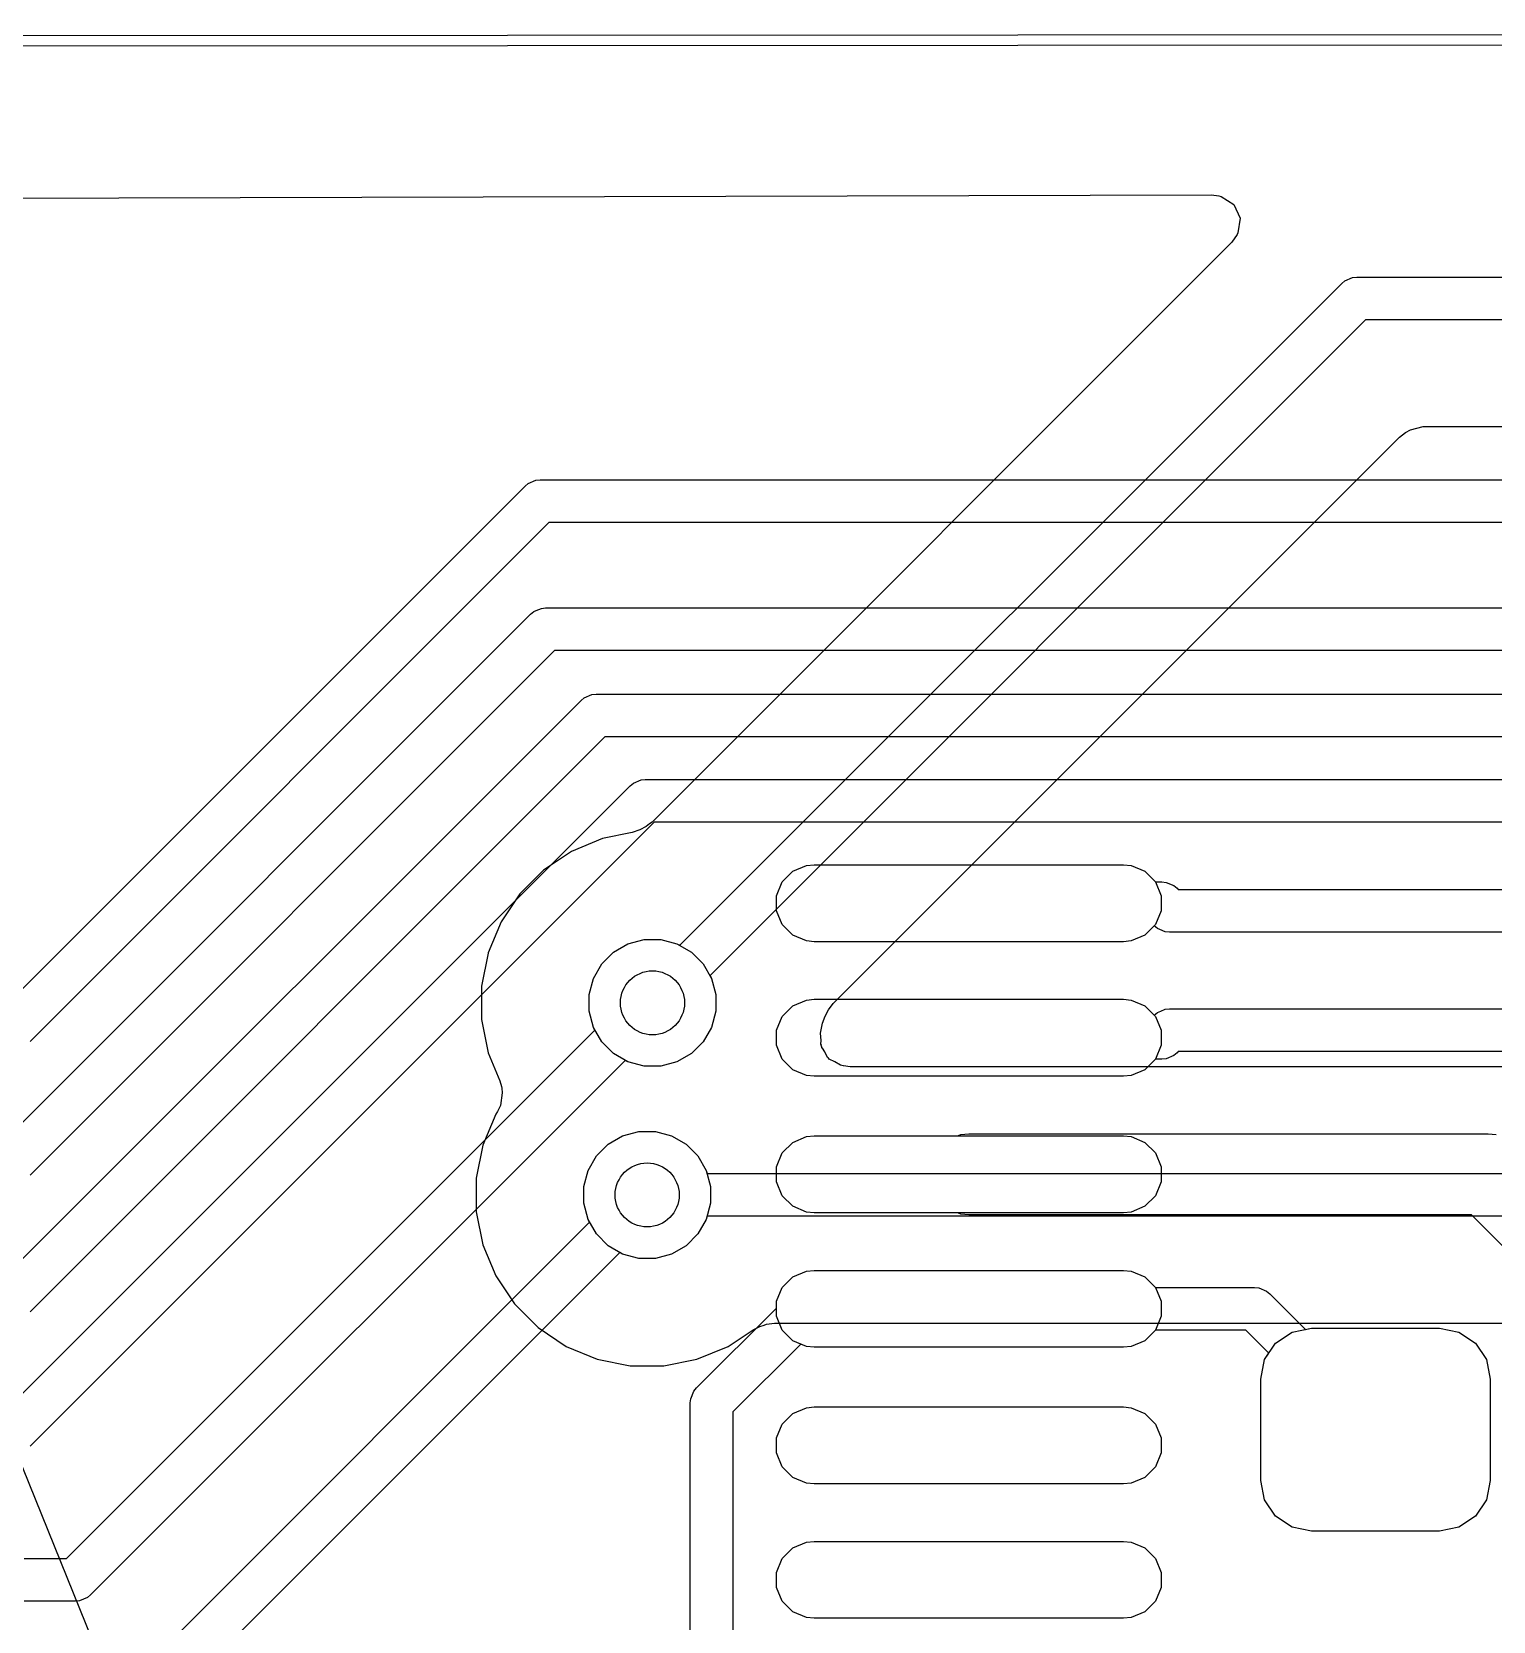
# Model space of a CAD drawing. Header units: millimetres. Extents: x 87.1 to 142.6, y -85.7 to -60.8.
# Drawn here: x 104.54 to 111.39, y -68.2 to -60.75 of the extents above; entities that cross this region are included whole.
import ezdxf

# ---------------------------------------------------------------- set-up
doc = ezdxf.new("R2010")
doc.units = ezdxf.units.MM
for name, color, linetype, true_color in [('B.Cu', 153, 'CONTINUOUS', 0x4d7fc4), ('Edge.Cuts', 254, 'CONTINUOUS', 0xd0d2cd), ('F.Cu', 13, 'CONTINUOUS', 0xc83434), ('F.Mask', 201, 'CONTINUOUS', 0xd864ff), ('F.Paste', 253, 'CONTINUOUS', 0xb4a09a)]:
    doc.layers.add(name, color=color, linetype=linetype, true_color=true_color)

msp = doc.modelspace()

# ---------------------------------------------------------------- linework, layer by layer
at = {"layer": 'B.Cu', "linetype": 'CONTINUOUS'}
for p, q in [((87.825483, -61.578617), (110.069002, -61.514265)), ((110.069002, -61.514265), (110.103945, -61.519185)), ((110.103945, -61.519185), (110.11481, -61.522341)), ((110.11481, -61.522341), (110.173696, -61.559946)), ((110.173696, -61.559946), (110.202904, -61.623417)), ((110.202904, -61.623417), (110.193161, -61.692604)), ((110.190043, -61.699484), (110.164781, -61.73598)), ((110.193161, -61.692604), (110.190043, -61.699484)), ((110.164781, -61.73598), (107.447946, -64.452817)), ((107.578078, -65.030499), (110.679289, -61.929289)), ((110.679289, -61.929289), (110.694443, -61.916853)), ((110.694443, -61.916853), (110.730491, -61.901921)), ((110.730491, -61.901921), (110.75, -61.9)), ((110.75, -61.9), (116.718869, -61.9)), ((110.791422, -62.1), (107.7195, -65.171921)), ((116.718869, -62.1), (110.791422, -62.1)), ((110.978062, -62.628275), (111.001154, -62.615667)), ((111.001154, -62.615667), (111.060579, -62.6005)), ((111.060579, -62.6005), (116.402404, -62.6005)), ((108.296455, -65.302778), (110.949812, -62.649423)), ((110.949812, -62.649423), (110.978062, -62.628275)), ((107.419693, -64.473967), (107.390599, -64.489854)), ((107.436235, -64.461584), (107.419693, -64.473967)), ((107.447946, -64.452817), (107.436235, -64.461584)), ((107.216475, -64.530272), (107.070833, -64.590598)), ((107.216493, -64.530265), (107.216475, -64.530272)), ((107.216498, -64.530264), (107.216493, -64.530265)), ((107.216508, -64.530261), (107.216498, -64.530264)), ((107.216509, -64.53026), (107.216508, -64.530261)), ((107.216515, -64.530259), (107.216509, -64.53026)), ((107.355363, -64.50264), (107.216515, -64.530259)), ((107.390599, -64.489854), (107.355363, -64.50264)), ((107.070807, -64.590613), (106.939708, -64.678211)), ((107.070824, -64.590603), (107.070807, -64.590613)), ((107.070833, -64.590598), (107.070824, -64.590603)), ((106.939701, -64.678217), (106.828217, -64.789701)), ((106.939707, -64.678212), (106.939701, -64.678217)), ((106.939708, -64.678211), (106.939707, -64.678212)), ((106.828211, -64.789708), (106.740613, -64.920807)), ((106.828212, -64.789707), (106.828211, -64.789708)), ((106.828217, -64.789701), (106.828212, -64.789707)), ((106.740598, -64.920833), (106.680264, -65.066496)), ((106.740603, -64.920824), (106.740598, -64.920833)), ((106.740613, -64.920807), (106.740603, -64.920824)), ((107.335195, -65.022836), (107.410842, -65.002567)), ((107.410842, -65.002567), (107.489158, -65.002567)), ((107.489158, -65.002567), (107.564805, -65.022836)), ((106.680257, -65.066527), (106.6495, -65.22115)), ((106.680264, -65.066496), (106.680257, -65.066527)), ((107.211994, -65.117372), (107.267372, -65.061994)), ((107.267372, -65.061994), (107.335195, -65.022836)), ((107.564805, -65.022836), (107.578078, -65.030499)), ((107.172836, -65.185195), (107.211994, -65.117372)), ((106.6495, -65.22115), (106.6495, -65.221153)), ((106.6495, -65.221153), (106.6495, -65.378846)), ((107.152567, -65.260842), (107.172836, -65.185195)), ((107.7195, -65.171921), (107.727164, -65.185195)), ((107.727164, -65.185195), (107.747433, -65.260842)), ((105.036701, -68.803621), (103.616743, -65.302775)), ((107.152567, -65.339158), (107.152567, -65.260842)), ((107.747433, -65.260842), (107.747433, -65.339158)), ((108.274267, -65.332975), (108.296455, -65.302778)), ((106.6495, -65.378848), (106.649499, -65.378848)), ((106.649499, -65.378848), (106.680257, -65.533471)), ((106.6495, -65.378846), (106.6495, -65.378848)), ((107.172836, -65.414805), (107.152567, -65.339158)), ((107.747433, -65.339158), (107.727164, -65.414805)), ((108.247161, -65.39563), (108.258896, -65.36236)), ((108.258896, -65.36236), (108.274267, -65.332975)), ((107.211994, -65.482628), (107.172836, -65.414805)), ((107.727164, -65.414805), (107.688006, -65.482628)), ((108.237893, -65.442222), (108.247161, -65.39563)), ((108.240937, -65.476172), (108.237893, -65.442222)), ((107.267372, -65.538006), (107.211994, -65.482628)), ((107.688006, -65.482628), (107.632628, -65.538006)), ((108.239037, -65.493712), (108.240937, -65.476172)), ((108.241571, -65.498785), (108.239037, -65.493712)), ((108.240064, -65.499184), (108.241571, -65.498785)), ((108.241212, -65.503522), (108.240064, -65.499184)), ((108.241213, -65.503527), (108.241212, -65.503522)), ((108.243768, -65.507749), (108.241213, -65.503527)), ((108.244133, -65.51181), (108.243768, -65.507749)), ((108.244555, -65.512882), (108.244133, -65.51181)), ((108.246429, -65.512144), (108.244555, -65.512882)), ((108.256804, -65.529282), (108.246429, -65.512144)), ((108.270258, -65.556217), (108.256804, -65.529282)), ((106.680257, -65.533471), (106.680264, -65.533502)), ((106.680264, -65.533502), (106.735069, -65.665815)), ((107.335195, -65.577164), (107.267372, -65.538006)), ((107.410842, -65.597433), (107.335195, -65.577164)), ((107.489158, -65.597433), (107.410842, -65.597433)), ((107.564805, -65.577164), (107.489158, -65.597433)), ((107.632628, -65.538006), (107.564805, -65.577164)), ((108.274712, -65.558865), (108.270258, -65.556217)), ((108.277396, -65.563298), (108.274712, -65.558865)), ((108.304437, -65.576535), (108.277396, -65.563298)), ((108.330317, -65.591921), (108.304437, -65.576535)), ((108.336531, -65.593512), (108.330317, -65.591921)), ((108.337489, -65.593564), (108.336531, -65.593512)), ((108.342661, -65.595082), (108.337489, -65.593564)), ((108.344766, -65.595622), (108.342661, -65.595082)), ((108.375534, -65.5995), (108.344766, -65.595622)), ((116.179422, -65.5995), (108.375534, -65.5995)), ((106.735069, -65.665815), (106.741833, -65.692315)), ((106.74604, -65.72087), (106.737733, -65.780552)), ((106.741833, -65.692315), (106.743797, -65.70001)), ((106.743797, -65.70001), (106.74604, -65.72087)), ((106.715597, -65.820837), (106.655264, -65.966496)), ((106.715602, -65.820826), (106.715597, -65.820837)), ((106.715606, -65.82082), (106.715602, -65.820826)), ((106.723343, -65.80924), (106.715606, -65.82082)), ((106.735218, -65.786781), (106.723343, -65.80924)), ((106.737733, -65.780552), (106.735218, -65.786781)), ((107.310195, -65.922836), (107.385842, -65.902567)), ((107.385842, -65.902567), (107.464158, -65.902567)), ((107.464158, -65.902567), (107.539805, -65.922836)), ((106.655257, -65.966527), (106.6245, -66.12115)), ((106.655264, -65.966496), (106.655257, -65.966527)), ((107.186994, -66.017372), (107.242372, -65.961994)), ((107.242372, -65.961994), (107.310195, -65.922836)), ((107.539805, -65.922836), (107.607628, -65.961994)), ((107.607628, -65.961994), (107.663006, -66.017372)), ((107.147836, -66.085195), (107.186994, -66.017372)), ((107.663006, -66.017372), (107.702164, -66.085195)), ((106.6245, -66.12115), (106.6245, -66.121153)), ((106.6245, -66.121153), (106.6245, -66.278846)), ((107.127567, -66.160842), (107.147836, -66.085195)), ((107.702164, -66.085195), (107.706131, -66.1)), ((107.706131, -66.1), (116.448578, -66.1)), ((107.127567, -66.239158), (107.127567, -66.160842)), ((107.147836, -66.314805), (107.127567, -66.239158)), ((106.6245, -66.278848), (106.624499, -66.278848)), ((106.624499, -66.278848), (106.655257, -66.433471)), ((106.6245, -66.278846), (106.6245, -66.278848)), ((107.186994, -66.382628), (107.147836, -66.314805)), ((107.702164, -66.314805), (107.663006, -66.382628)), ((107.706131, -66.3), (107.702164, -66.314805)), ((116.49, -66.3), (107.706131, -66.3)), ((107.242372, -66.438006), (107.186994, -66.382628)), ((107.663006, -66.382628), (107.607628, -66.438006)), ((106.655257, -66.433471), (106.655264, -66.433502)), ((106.655264, -66.433502), (106.715598, -66.579165)), ((107.310195, -66.477164), (107.242372, -66.438006)), ((107.385842, -66.497433), (107.310195, -66.477164)), ((107.464158, -66.497433), (107.385842, -66.497433)), ((107.539805, -66.477164), (107.464158, -66.497433)), ((107.607628, -66.438006), (107.539805, -66.477164)), ((106.715598, -66.579165), (106.715603, -66.579174)), ((106.715603, -66.579174), (106.715613, -66.579191)), ((106.715613, -66.579191), (106.803211, -66.71029)), ((106.803211, -66.71029), (106.803212, -66.710291)), ((106.803212, -66.710291), (106.803217, -66.710297)), ((106.803217, -66.710297), (106.914701, -66.821781)), ((106.914701, -66.821781), (106.914707, -66.821786)), ((106.914707, -66.821786), (106.914711, -66.821789)), ((106.914711, -66.821789), (107.045814, -66.90939)), ((107.804185, -66.90939), (107.921055, -66.831299)), ((107.921055, -66.831299), (107.952885, -66.816071)), ((107.952885, -66.816071), (107.972574, -66.809906)), ((107.972574, -66.809906), (107.984529, -66.806164)), ((107.984529, -66.806164), (108.021578, -66.8005)), ((108.021578, -66.8005), (116.40138, -66.8005)), ((107.045814, -66.90939), (107.045827, -66.909397)), ((107.045827, -66.909397), (107.191498, -66.969735)), ((107.658497, -66.969737), (107.804179, -66.909394)), ((107.804179, -66.909394), (107.804185, -66.90939)), ((107.191498, -66.969735), (107.191503, -66.969737)), ((107.191503, -66.969737), (107.346153, -67.000499)), ((107.346153, -67.000499), (107.346156, -67.0005)), ((107.346156, -67.0005), (107.346158, -67.0005)), ((107.346158, -67.0005), (107.503844, -67.0005)), ((107.503844, -67.0005), (107.503845, -67.000499)), ((107.503845, -67.000499), (107.658497, -66.969737))]:
    msp.add_line(p, q, dxfattribs=at)
at = {"layer": 'B.Cu'}
for centre in [(107.45, -65.3), (107.425, -66.2)]:
    msp.add_circle(centre, 0.15, dxfattribs=at)
at = {"layer": 'Edge.Cuts', "linetype": 'CONTINUOUS'}
for p, q in [((88.172342, -60.774331), (141.57597, -60.750447)), ((141.575993, -60.800447), (88.172364, -60.824331))]:
    msp.add_line(p, q, dxfattribs=at)
at = {"layer": 'F.Cu', "linetype": 'CONTINUOUS'}
for p, q in [((106.903991, -62.851921), (106.9235, -62.85)), ((106.9235, -62.85), (114.8, -62.85)), ((104.429595, -65.302482), (106.852789, -62.879289)), ((106.852789, -62.879289), (106.867943, -62.866853)), ((106.867943, -62.866853), (106.903991, -62.851921)), ((106.964922, -63.05), (104.533541, -65.481381)), ((114.758578, -63.05), (106.964922, -63.05)), ((104.41957, -65.93833), (106.878612, -63.47929)), ((106.878612, -63.47929), (106.893765, -63.466853)), ((106.893765, -63.466853), (106.904323, -63.462479)), ((106.904323, -63.462479), (106.929814, -63.451921)), ((106.929814, -63.451921), (106.949323, -63.45)), ((106.949323, -63.45), (114.4, -63.45)), ((106.990744, -63.65), (104.533541, -66.107203)), ((114.4, -63.65), (106.990744, -63.65)), ((104.426641, -66.571259), (107.115113, -63.882789)), ((107.115113, -63.882789), (107.130266, -63.870353)), ((107.130266, -63.870353), (107.166314, -63.855421)), ((107.166314, -63.855421), (107.185823, -63.8535)), ((107.185823, -63.8535), (112.480851, -63.8535)), ((107.227244, -64.0535), (104.533541, -66.747203)), ((112.439429, -64.0535), (107.227244, -64.0535)), ((107.360266, -64.270353), (107.396314, -64.255421)), ((107.396314, -64.255421), (107.415823, -64.2535)), ((107.415823, -64.2535), (112.315166, -64.2535)), ((104.41957, -67.20833), (107.345112, -64.282789)), ((107.345112, -64.282789), (107.360266, -64.270353)), ((107.457245, -64.4535), (104.533541, -67.377204)), ((112.273744, -64.4535), (107.457245, -64.4535)), ((108.057335, -64.733497), (108.106997, -64.683835)), ((108.106997, -64.683835), (108.171884, -64.656959)), ((108.171884, -64.656959), (108.207, -64.6535)), ((108.207, -64.6535), (109.657, -64.6535)), ((109.657, -64.6535), (109.692116, -64.656959)), ((109.692116, -64.656959), (109.757003, -64.683835)), ((109.757003, -64.683835), (109.806665, -64.733497)), ((108.030459, -64.798384), (108.057335, -64.733497)), ((109.806665, -64.733497), (109.806666, -64.7335)), ((109.806666, -64.7335), (109.837, -64.7335)), ((109.837, -64.7335), (109.856509, -64.735421)), ((109.856509, -64.735421), (109.892557, -64.750353)), ((109.892557, -64.750353), (109.907711, -64.762789)), ((109.907711, -64.762789), (109.913422, -64.7685)), ((109.913422, -64.7685), (112.26448, -64.7685)), ((108.030459, -64.868616), (108.030459, -64.798384)), ((108.057335, -64.933503), (108.030459, -64.868616)), ((108.106997, -64.983165), (108.057335, -64.933503)), ((107.335195, -65.022836), (107.410842, -65.002567)), ((107.410842, -65.002567), (107.489158, -65.002567)), ((107.489158, -65.002567), (107.564805, -65.022836)), ((108.171884, -65.010041), (108.106997, -64.983165)), ((108.207, -65.0135), (108.171884, -65.010041)), ((109.692116, -65.010041), (109.657, -65.0135)), ((109.757003, -64.983165), (109.692116, -65.010041)), ((109.801123, -64.939044), (109.757003, -64.983165)), ((109.801289, -64.93921), (109.801123, -64.939044)), ((109.816442, -64.951647), (109.801289, -64.93921)), ((109.827, -64.95602), (109.816442, -64.951647)), ((109.852491, -64.966579), (109.827, -64.95602)), ((109.872, -64.9685), (109.852491, -64.966579)), ((112.223058, -64.9685), (109.872, -64.9685)), ((107.211994, -65.117372), (107.267372, -65.061994)), ((107.267372, -65.061994), (107.335195, -65.022836)), ((107.564805, -65.022836), (107.632628, -65.061994)), ((107.632628, -65.061994), (107.688006, -65.117372)), ((109.657, -65.0135), (108.207, -65.0135)), ((107.172836, -65.185195), (107.211994, -65.117372)), ((107.688006, -65.117372), (107.727164, -65.185195)), ((107.152567, -65.260842), (107.172836, -65.185195)), ((107.727164, -65.185195), (107.747433, -65.260842)), ((107.152567, -65.339158), (107.152567, -65.260842)), ((107.747433, -65.260842), (107.747433, -65.339158)), ((108.106997, -65.313835), (108.171884, -65.286959)), ((108.171884, -65.286959), (108.207, -65.2835)), ((108.207, -65.2835), (109.657, -65.2835)), ((109.657, -65.2835), (109.692116, -65.286959)), ((109.692116, -65.286959), (109.757003, -65.313835)), ((107.172836, -65.414805), (107.152567, -65.339158)), ((107.747433, -65.339158), (107.727164, -65.414805)), ((108.030459, -65.428384), (108.057335, -65.363497)), ((108.057335, -65.363497), (108.106997, -65.313835)), ((109.757003, -65.313835), (109.801123, -65.357955)), ((109.801123, -65.357955), (109.801289, -65.35779)), ((109.801289, -65.35779), (109.816442, -65.345353)), ((109.816442, -65.345353), (109.831399, -65.339158)), ((109.831399, -65.339158), (109.852491, -65.330421)), ((109.852491, -65.330421), (109.872, -65.3285)), ((109.872, -65.3285), (112.03252, -65.3285)), ((104.705078, -67.9035), (107.180499, -65.428079)), ((107.180499, -65.428079), (107.172836, -65.414805)), ((107.727164, -65.414805), (107.688006, -65.482628)), ((108.030459, -65.498616), (108.030459, -65.428384)), ((107.688006, -65.482628), (107.632628, -65.538006)), ((108.057335, -65.563503), (108.030459, -65.498616)), ((109.913422, -65.5285), (109.907711, -65.534211)), ((111.991098, -65.5285), (109.913422, -65.5285)), ((107.32192, -65.5695), (104.817211, -68.074211)), ((107.335195, -65.577164), (107.32192, -65.5695)), ((107.410842, -65.597433), (107.335195, -65.577164)), ((107.489158, -65.597433), (107.410842, -65.597433)), ((107.564805, -65.577164), (107.489158, -65.597433)), ((107.632628, -65.538006), (107.564805, -65.577164)), ((108.106997, -65.613165), (108.057335, -65.563503)), ((109.806665, -65.563503), (109.757003, -65.613165)), ((109.806666, -65.5635), (109.806665, -65.563503)), ((109.837, -65.5635), (109.806666, -65.5635)), ((109.856509, -65.561579), (109.837, -65.5635)), ((109.892557, -65.546647), (109.856509, -65.561579)), ((109.907711, -65.534211), (109.892557, -65.546647)), ((108.171884, -65.640041), (108.106997, -65.613165)), ((108.207, -65.6435), (108.171884, -65.640041)), ((109.657, -65.6435), (108.207, -65.6435)), ((109.692116, -65.640041), (109.657, -65.6435)), ((109.757003, -65.613165), (109.692116, -65.640041)), ((107.310195, -65.922836), (107.385842, -65.902567)), ((107.385842, -65.902567), (107.464158, -65.902567)), ((107.464158, -65.902567), (107.539805, -65.922836)), ((107.186994, -66.017372), (107.242372, -65.961994)), ((107.242372, -65.961994), (107.310195, -65.922836)), ((107.539805, -65.922836), (107.607628, -65.961994)), ((107.607628, -65.961994), (107.663006, -66.017372)), ((108.057335, -66.003497), (108.106997, -65.953835)), ((108.106997, -65.953835), (108.171884, -65.926959)), ((108.171884, -65.926959), (108.207, -65.9235)), ((108.207, -65.9235), (108.878322, -65.9235)), ((108.878322, -65.9235), (108.894835, -65.91666)), ((108.894835, -65.91666), (108.932, -65.913)), ((108.932, -65.913), (111.366, -65.913)), ((111.366, -65.913), (111.403165, -65.91666)), ((107.147836, -66.085195), (107.186994, -66.017372)), ((107.663006, -66.017372), (107.702164, -66.085195)), ((108.030459, -66.068384), (108.057335, -66.003497)), ((107.127567, -66.160842), (107.147836, -66.085195)), ((107.702164, -66.085195), (107.722433, -66.160842)), ((108.030459, -66.138616), (108.030459, -66.068384)), ((107.127567, -66.239158), (107.127567, -66.160842)), ((107.722433, -66.160842), (107.722433, -66.239158)), ((108.057335, -66.203503), (108.030459, -66.138616)), ((107.147836, -66.314805), (107.127567, -66.239158)), ((107.722433, -66.239158), (107.702164, -66.314805)), ((108.106997, -66.253165), (108.057335, -66.203503)), ((108.171884, -66.280041), (108.106997, -66.253165)), ((104.940078, -68.5435), (107.155499, -66.328078)), ((107.155499, -66.328078), (107.147836, -66.314805)), ((107.702164, -66.314805), (107.663006, -66.382628)), ((108.207, -66.2835), (108.171884, -66.280041)), ((108.878322, -66.2835), (108.207, -66.2835)), ((108.894835, -66.29034), (108.878322, -66.2835)), ((108.932, -66.294), (108.894835, -66.29034)), ((111.287092, -66.294), (108.932, -66.294)), ((112.030075, -67.036983), (111.287092, -66.294)), ((107.663006, -66.382628), (107.607628, -66.438006)), ((107.296921, -66.4695), (105.052211, -68.714211)), ((107.310195, -66.477164), (107.296921, -66.4695)), ((107.385842, -66.497433), (107.310195, -66.477164)), ((107.464158, -66.497433), (107.385842, -66.497433)), ((107.539805, -66.477164), (107.464158, -66.497433)), ((107.607628, -66.438006), (107.539805, -66.477164)), ((108.106997, -66.583835), (108.171884, -66.556959)), ((108.171884, -66.556959), (108.207, -66.5535)), ((108.207, -66.5535), (109.657, -66.5535)), ((109.657, -66.5535), (109.692116, -66.556959)), ((109.692116, -66.556959), (109.757003, -66.583835)), ((108.030459, -66.698384), (108.057335, -66.633497)), ((108.057335, -66.633497), (108.106997, -66.583835)), ((109.757003, -66.583835), (109.806665, -66.633497)), ((109.806665, -66.633497), (109.806666, -66.6335)), ((109.806666, -66.6335), (110.271, -66.6335)), ((110.271, -66.6335), (110.290509, -66.635421)), ((110.290509, -66.635421), (110.326557, -66.650353)), ((108.030459, -66.729796), (108.030459, -66.698384)), ((110.326557, -66.650353), (110.341711, -66.662789)), ((110.341711, -66.662789), (110.509493, -66.830571)), ((107.656289, -67.103966), (108.030459, -66.729796)), ((109.806665, -66.833503), (109.757003, -66.883165)), ((109.806666, -66.8335), (109.806665, -66.833503)), ((110.229578, -66.8335), (109.806666, -66.8335)), ((110.33795, -66.941872), (110.229578, -66.8335)), ((110.509493, -66.830571), (110.5375, -66.825)), ((110.5375, -66.825), (111.1375, -66.825)), ((111.1375, -66.825), (111.228387, -66.843079)), ((111.228387, -66.843079), (111.305438, -66.894562)), ((108.144428, -66.898669), (107.827, -67.216098)), ((108.171884, -66.910041), (108.144428, -66.898669)), ((108.207, -66.9135), (108.171884, -66.910041)), ((109.657, -66.9135), (108.207, -66.9135)), ((109.692116, -66.910041), (109.657, -66.9135)), ((109.757003, -66.883165), (109.692116, -66.910041)), ((110.318079, -66.971613), (110.33795, -66.941872)), ((111.305438, -66.894562), (111.356921, -66.971613)), ((110.3, -67.0625), (110.318079, -66.971613)), ((111.356921, -66.971613), (111.375, -67.0625)), ((110.3, -67.5375), (110.3, -67.0625)), ((111.375, -67.0625), (111.375, -67.5375)), ((107.627, -67.174677), (107.628921, -67.155168)), ((107.628921, -67.155168), (107.643853, -67.11912)), ((107.643853, -67.11912), (107.656289, -67.103966)), ((107.627, -68.842323), (107.627, -67.174677)), ((107.827, -67.216098), (107.827, -68.800901)), ((108.057335, -67.273497), (108.106997, -67.223835)), ((108.106997, -67.223835), (108.171884, -67.196959)), ((108.171884, -67.196959), (108.207, -67.1935)), ((108.207, -67.1935), (109.657, -67.1935)), ((109.657, -67.1935), (109.692116, -67.196959)), ((109.692116, -67.196959), (109.757003, -67.223835)), ((109.757003, -67.223835), (109.806665, -67.273497)), ((108.030459, -67.338384), (108.057335, -67.273497)), ((109.806665, -67.273497), (109.833541, -67.338384)), ((108.030459, -67.408616), (108.030459, -67.338384)), ((109.833541, -67.338384), (109.833541, -67.408616)), ((108.057335, -67.473503), (108.030459, -67.408616)), ((109.833541, -67.408616), (109.806665, -67.473503)), ((108.106997, -67.523165), (108.057335, -67.473503)), ((108.171884, -67.550041), (108.106997, -67.523165)), ((109.757003, -67.523165), (109.692116, -67.550041)), ((109.806665, -67.473503), (109.757003, -67.523165)), ((110.318079, -67.628387), (110.3, -67.5375)), ((111.375, -67.5375), (111.356921, -67.628387)), ((108.207, -67.5535), (108.171884, -67.550041)), ((109.657, -67.5535), (108.207, -67.5535)), ((109.692116, -67.550041), (109.657, -67.5535)), ((110.369562, -67.705438), (110.318079, -67.628387)), ((111.356921, -67.628387), (111.305438, -67.705438)), ((110.446613, -67.756921), (110.369562, -67.705438)), ((110.5375, -67.775), (110.446613, -67.756921)), ((111.228387, -67.756921), (111.1375, -67.775)), ((111.305438, -67.705438), (111.228387, -67.756921)), ((108.106997, -67.853835), (108.171884, -67.826959)), ((108.171884, -67.826959), (108.207, -67.8235)), ((108.207, -67.8235), (109.657, -67.8235)), ((109.657, -67.8235), (109.692116, -67.826959)), ((109.692116, -67.826959), (109.757003, -67.853835)), ((111.1375, -67.775), (110.5375, -67.775)), ((104.506666, -67.9035), (104.705078, -67.9035)), ((108.030459, -67.968384), (108.057335, -67.903497)), ((108.057335, -67.903497), (108.106997, -67.853835)), ((109.757003, -67.853835), (109.806665, -67.903497)), ((109.806665, -67.903497), (109.833541, -67.968384)), ((108.030459, -68.038616), (108.030459, -67.968384)), ((109.833541, -67.968384), (109.833541, -68.038616)), ((108.057335, -68.103503), (108.030459, -68.038616)), ((109.833541, -68.038616), (109.806665, -68.103503)), ((104.7465, -68.1035), (104.506666, -68.1035)), ((104.766009, -68.101579), (104.7465, -68.1035)), ((104.802057, -68.086647), (104.766009, -68.101579)), ((104.817211, -68.074211), (104.802057, -68.086647)), ((108.106997, -68.153165), (108.057335, -68.103503)), ((109.806665, -68.103503), (109.757003, -68.153165)), ((108.171884, -68.180041), (108.106997, -68.153165)), ((108.207, -68.1835), (108.171884, -68.180041)), ((109.657, -68.1835), (108.207, -68.1835)), ((109.692116, -68.180041), (109.657, -68.1835)), ((109.757003, -68.153165), (109.692116, -68.180041))]:
    msp.add_line(p, q, dxfattribs=at)
at = {"layer": 'F.Cu'}
for centre in [(107.45, -65.3), (107.425, -66.2)]:
    msp.add_circle(centre, 0.15, dxfattribs=at)
at = {"layer": 'F.Mask', "linetype": 'CONTINUOUS'}
for p, q in [((108.057335, -64.733497), (108.106997, -64.683835)), ((108.106997, -64.683835), (108.171884, -64.656959)), ((108.171884, -64.656959), (108.207, -64.6535)), ((108.207, -64.6535), (109.657, -64.6535)), ((109.657, -64.6535), (109.692116, -64.656959)), ((109.692116, -64.656959), (109.757003, -64.683835)), ((109.757003, -64.683835), (109.806665, -64.733497)), ((108.030459, -64.798384), (108.057335, -64.733497)), ((109.806665, -64.733497), (109.833541, -64.798384)), ((108.030459, -64.868616), (108.030459, -64.798384)), ((109.833541, -64.798384), (109.833541, -64.868616)), ((108.057335, -64.933503), (108.030459, -64.868616)), ((108.106997, -64.983165), (108.057335, -64.933503)), ((109.806665, -64.933503), (109.757003, -64.983165)), ((109.833541, -64.868616), (109.806665, -64.933503)), ((108.171884, -65.010041), (108.106997, -64.983165)), ((108.207, -65.0135), (108.171884, -65.010041)), ((109.692116, -65.010041), (109.657, -65.0135)), ((109.757003, -64.983165), (109.692116, -65.010041)), ((109.657, -65.0135), (108.207, -65.0135)), ((108.106997, -65.313835), (108.171884, -65.286959)), ((108.171884, -65.286959), (108.207, -65.2835)), ((108.207, -65.2835), (109.657, -65.2835)), ((109.657, -65.2835), (109.692116, -65.286959)), ((109.692116, -65.286959), (109.757003, -65.313835)), ((108.030459, -65.428384), (108.057335, -65.363497)), ((108.057335, -65.363497), (108.106997, -65.313835)), ((109.757003, -65.313835), (109.806665, -65.363497)), ((109.806665, -65.363497), (109.833541, -65.428384)), ((108.030459, -65.498616), (108.030459, -65.428384)), ((109.833541, -65.428384), (109.833541, -65.498616)), ((108.057335, -65.563503), (108.030459, -65.498616)), ((109.833541, -65.498616), (109.806665, -65.563503)), ((108.106997, -65.613165), (108.057335, -65.563503)), ((109.806665, -65.563503), (109.757003, -65.613165)), ((108.171884, -65.640041), (108.106997, -65.613165)), ((108.207, -65.6435), (108.171884, -65.640041)), ((109.657, -65.6435), (108.207, -65.6435)), ((109.692116, -65.640041), (109.657, -65.6435)), ((109.757003, -65.613165), (109.692116, -65.640041)), ((108.057335, -66.003497), (108.106997, -65.953835)), ((108.106997, -65.953835), (108.171884, -65.926959)), ((108.171884, -65.926959), (108.207, -65.9235)), ((108.207, -65.9235), (109.657, -65.9235)), ((109.657, -65.9235), (109.692116, -65.926959)), ((109.692116, -65.926959), (109.757003, -65.953835)), ((109.757003, -65.953835), (109.806665, -66.003497)), ((108.030459, -66.068384), (108.057335, -66.003497)), ((109.806665, -66.003497), (109.833541, -66.068384)), ((108.030459, -66.138616), (108.030459, -66.068384)), ((109.833541, -66.068384), (109.833541, -66.138616)), ((108.057335, -66.203503), (108.030459, -66.138616)), ((109.833541, -66.138616), (109.806665, -66.203503)), ((108.106997, -66.253165), (108.057335, -66.203503)), ((108.171884, -66.280041), (108.106997, -66.253165)), ((109.757003, -66.253165), (109.692116, -66.280041)), ((109.806665, -66.203503), (109.757003, -66.253165)), ((108.207, -66.2835), (108.171884, -66.280041)), ((109.657, -66.2835), (108.207, -66.2835)), ((109.692116, -66.280041), (109.657, -66.2835)), ((108.106997, -66.583835), (108.171884, -66.556959)), ((108.171884, -66.556959), (108.207, -66.5535)), ((108.207, -66.5535), (109.657, -66.5535)), ((109.657, -66.5535), (109.692116, -66.556959)), ((109.692116, -66.556959), (109.757003, -66.583835)), ((108.030459, -66.698384), (108.057335, -66.633497)), ((108.057335, -66.633497), (108.106997, -66.583835)), ((109.757003, -66.583835), (109.806665, -66.633497)), ((109.806665, -66.633497), (109.833541, -66.698384)), ((108.030459, -66.768616), (108.030459, -66.698384)), ((109.833541, -66.698384), (109.833541, -66.768616)), ((108.057335, -66.833503), (108.030459, -66.768616)), ((109.833541, -66.768616), (109.806665, -66.833503)), ((108.106997, -66.883165), (108.057335, -66.833503)), ((109.806665, -66.833503), (109.757003, -66.883165)), ((110.369562, -66.894562), (110.446613, -66.843079)), ((110.446613, -66.843079), (110.5375, -66.825)), ((110.5375, -66.825), (111.1375, -66.825)), ((111.1375, -66.825), (111.228387, -66.843079)), ((111.228387, -66.843079), (111.305438, -66.894562)), ((108.171884, -66.910041), (108.106997, -66.883165)), ((108.207, -66.9135), (108.171884, -66.910041)), ((109.657, -66.9135), (108.207, -66.9135)), ((109.692116, -66.910041), (109.657, -66.9135)), ((109.757003, -66.883165), (109.692116, -66.910041)), ((110.318079, -66.971613), (110.369562, -66.894562)), ((111.305438, -66.894562), (111.356921, -66.971613)), ((110.3, -67.0625), (110.318079, -66.971613)), ((111.356921, -66.971613), (111.375, -67.0625)), ((110.3, -67.5375), (110.3, -67.0625)), ((111.375, -67.0625), (111.375, -67.5375)), ((108.057335, -67.273497), (108.106997, -67.223835)), ((108.106997, -67.223835), (108.171884, -67.196959)), ((108.171884, -67.196959), (108.207, -67.1935)), ((108.207, -67.1935), (109.657, -67.1935)), ((109.657, -67.1935), (109.692116, -67.196959)), ((109.692116, -67.196959), (109.757003, -67.223835)), ((109.757003, -67.223835), (109.806665, -67.273497)), ((108.030459, -67.338384), (108.057335, -67.273497)), ((109.806665, -67.273497), (109.833541, -67.338384)), ((108.030459, -67.408616), (108.030459, -67.338384)), ((109.833541, -67.338384), (109.833541, -67.408616)), ((108.057335, -67.473503), (108.030459, -67.408616)), ((109.833541, -67.408616), (109.806665, -67.473503)), ((108.106997, -67.523165), (108.057335, -67.473503)), ((108.171884, -67.550041), (108.106997, -67.523165)), ((109.757003, -67.523165), (109.692116, -67.550041)), ((109.806665, -67.473503), (109.757003, -67.523165)), ((110.318079, -67.628387), (110.3, -67.5375)), ((111.375, -67.5375), (111.356921, -67.628387)), ((108.207, -67.5535), (108.171884, -67.550041)), ((109.657, -67.5535), (108.207, -67.5535)), ((109.692116, -67.550041), (109.657, -67.5535)), ((110.369562, -67.705438), (110.318079, -67.628387)), ((111.356921, -67.628387), (111.305438, -67.705438)), ((110.446613, -67.756921), (110.369562, -67.705438)), ((110.5375, -67.775), (110.446613, -67.756921)), ((111.228387, -67.756921), (111.1375, -67.775)), ((111.305438, -67.705438), (111.228387, -67.756921)), ((108.106997, -67.853835), (108.171884, -67.826959)), ((108.171884, -67.826959), (108.207, -67.8235)), ((108.207, -67.8235), (109.657, -67.8235)), ((109.657, -67.8235), (109.692116, -67.826959)), ((109.692116, -67.826959), (109.757003, -67.853835)), ((111.1375, -67.775), (110.5375, -67.775)), ((108.030459, -67.968384), (108.057335, -67.903497)), ((108.057335, -67.903497), (108.106997, -67.853835)), ((109.757003, -67.853835), (109.806665, -67.903497)), ((109.806665, -67.903497), (109.833541, -67.968384)), ((108.030459, -68.038616), (108.030459, -67.968384)), ((109.833541, -67.968384), (109.833541, -68.038616)), ((108.057335, -68.103503), (108.030459, -68.038616)), ((109.833541, -68.038616), (109.806665, -68.103503)), ((108.106997, -68.153165), (108.057335, -68.103503)), ((109.806665, -68.103503), (109.757003, -68.153165)), ((108.171884, -68.180041), (108.106997, -68.153165)), ((108.207, -68.1835), (108.171884, -68.180041)), ((109.657, -68.1835), (108.207, -68.1835)), ((109.692116, -68.180041), (109.657, -68.1835)), ((109.757003, -68.153165), (109.692116, -68.180041))]:
    msp.add_line(p, q, dxfattribs=at)
at = {"layer": 'F.Paste', "linetype": 'CONTINUOUS'}
for p, q in [((108.057335, -64.733497), (108.106997, -64.683835)), ((108.106997, -64.683835), (108.171884, -64.656959)), ((108.171884, -64.656959), (108.207, -64.6535)), ((108.207, -64.6535), (109.657, -64.6535)), ((109.657, -64.6535), (109.692116, -64.656959)), ((109.692116, -64.656959), (109.757003, -64.683835)), ((109.757003, -64.683835), (109.806665, -64.733497)), ((108.030459, -64.798384), (108.057335, -64.733497)), ((109.806665, -64.733497), (109.833541, -64.798384)), ((108.030459, -64.868616), (108.030459, -64.798384)), ((109.833541, -64.798384), (109.833541, -64.868616)), ((108.057335, -64.933503), (108.030459, -64.868616)), ((108.106997, -64.983165), (108.057335, -64.933503)), ((109.806665, -64.933503), (109.757003, -64.983165)), ((109.833541, -64.868616), (109.806665, -64.933503)), ((108.171884, -65.010041), (108.106997, -64.983165)), ((108.207, -65.0135), (108.171884, -65.010041)), ((109.692116, -65.010041), (109.657, -65.0135)), ((109.757003, -64.983165), (109.692116, -65.010041)), ((109.657, -65.0135), (108.207, -65.0135)), ((108.106997, -65.313835), (108.171884, -65.286959)), ((108.171884, -65.286959), (108.207, -65.2835)), ((108.207, -65.2835), (109.657, -65.2835)), ((109.657, -65.2835), (109.692116, -65.286959)), ((109.692116, -65.286959), (109.757003, -65.313835)), ((108.030459, -65.428384), (108.057335, -65.363497)), ((108.057335, -65.363497), (108.106997, -65.313835)), ((109.757003, -65.313835), (109.806665, -65.363497)), ((109.806665, -65.363497), (109.833541, -65.428384)), ((108.030459, -65.498616), (108.030459, -65.428384)), ((109.833541, -65.428384), (109.833541, -65.498616)), ((108.057335, -65.563503), (108.030459, -65.498616)), ((109.833541, -65.498616), (109.806665, -65.563503)), ((108.106997, -65.613165), (108.057335, -65.563503)), ((109.806665, -65.563503), (109.757003, -65.613165)), ((108.171884, -65.640041), (108.106997, -65.613165)), ((108.207, -65.6435), (108.171884, -65.640041)), ((109.657, -65.6435), (108.207, -65.6435)), ((109.692116, -65.640041), (109.657, -65.6435)), ((109.757003, -65.613165), (109.692116, -65.640041)), ((108.057335, -66.003497), (108.106997, -65.953835)), ((108.106997, -65.953835), (108.171884, -65.926959)), ((108.171884, -65.926959), (108.207, -65.9235)), ((108.207, -65.9235), (109.657, -65.9235)), ((109.657, -65.9235), (109.692116, -65.926959)), ((109.692116, -65.926959), (109.757003, -65.953835)), ((109.757003, -65.953835), (109.806665, -66.003497)), ((108.030459, -66.068384), (108.057335, -66.003497)), ((109.806665, -66.003497), (109.833541, -66.068384)), ((108.030459, -66.138616), (108.030459, -66.068384)), ((109.833541, -66.068384), (109.833541, -66.138616)), ((108.057335, -66.203503), (108.030459, -66.138616)), ((109.833541, -66.138616), (109.806665, -66.203503)), ((108.106997, -66.253165), (108.057335, -66.203503)), ((108.171884, -66.280041), (108.106997, -66.253165)), ((109.757003, -66.253165), (109.692116, -66.280041)), ((109.806665, -66.203503), (109.757003, -66.253165)), ((108.207, -66.2835), (108.171884, -66.280041)), ((109.657, -66.2835), (108.207, -66.2835)), ((109.692116, -66.280041), (109.657, -66.2835)), ((108.106997, -66.583835), (108.171884, -66.556959)), ((108.171884, -66.556959), (108.207, -66.5535)), ((108.207, -66.5535), (109.657, -66.5535)), ((109.657, -66.5535), (109.692116, -66.556959)), ((109.692116, -66.556959), (109.757003, -66.583835)), ((108.030459, -66.698384), (108.057335, -66.633497)), ((108.057335, -66.633497), (108.106997, -66.583835)), ((109.757003, -66.583835), (109.806665, -66.633497)), ((109.806665, -66.633497), (109.833541, -66.698384)), ((108.030459, -66.768616), (108.030459, -66.698384)), ((109.833541, -66.698384), (109.833541, -66.768616)), ((108.057335, -66.833503), (108.030459, -66.768616)), ((109.833541, -66.768616), (109.806665, -66.833503)), ((108.106997, -66.883165), (108.057335, -66.833503)), ((109.806665, -66.833503), (109.757003, -66.883165)), ((110.369562, -66.894562), (110.446613, -66.843079)), ((110.446613, -66.843079), (110.5375, -66.825)), ((110.5375, -66.825), (111.1375, -66.825)), ((111.1375, -66.825), (111.228387, -66.843079)), ((111.228387, -66.843079), (111.305438, -66.894562)), ((108.171884, -66.910041), (108.106997, -66.883165)), ((108.207, -66.9135), (108.171884, -66.910041)), ((109.657, -66.9135), (108.207, -66.9135)), ((109.692116, -66.910041), (109.657, -66.9135)), ((109.757003, -66.883165), (109.692116, -66.910041)), ((110.318079, -66.971613), (110.369562, -66.894562)), ((111.305438, -66.894562), (111.356921, -66.971613)), ((110.3, -67.0625), (110.318079, -66.971613)), ((111.356921, -66.971613), (111.375, -67.0625)), ((110.3, -67.5375), (110.3, -67.0625)), ((111.375, -67.0625), (111.375, -67.5375)), ((108.057335, -67.273497), (108.106997, -67.223835)), ((108.106997, -67.223835), (108.171884, -67.196959)), ((108.171884, -67.196959), (108.207, -67.1935)), ((108.207, -67.1935), (109.657, -67.1935)), ((109.657, -67.1935), (109.692116, -67.196959)), ((109.692116, -67.196959), (109.757003, -67.223835)), ((109.757003, -67.223835), (109.806665, -67.273497)), ((108.030459, -67.338384), (108.057335, -67.273497)), ((109.806665, -67.273497), (109.833541, -67.338384)), ((108.030459, -67.408616), (108.030459, -67.338384)), ((109.833541, -67.338384), (109.833541, -67.408616)), ((108.057335, -67.473503), (108.030459, -67.408616)), ((109.833541, -67.408616), (109.806665, -67.473503)), ((108.106997, -67.523165), (108.057335, -67.473503)), ((108.171884, -67.550041), (108.106997, -67.523165)), ((109.757003, -67.523165), (109.692116, -67.550041)), ((109.806665, -67.473503), (109.757003, -67.523165)), ((110.318079, -67.628387), (110.3, -67.5375)), ((111.375, -67.5375), (111.356921, -67.628387)), ((108.207, -67.5535), (108.171884, -67.550041)), ((109.657, -67.5535), (108.207, -67.5535)), ((109.692116, -67.550041), (109.657, -67.5535)), ((110.369562, -67.705438), (110.318079, -67.628387)), ((111.356921, -67.628387), (111.305438, -67.705438)), ((110.446613, -67.756921), (110.369562, -67.705438)), ((110.5375, -67.775), (110.446613, -67.756921)), ((111.228387, -67.756921), (111.1375, -67.775)), ((111.305438, -67.705438), (111.228387, -67.756921)), ((108.106997, -67.853835), (108.171884, -67.826959)), ((108.171884, -67.826959), (108.207, -67.8235)), ((108.207, -67.8235), (109.657, -67.8235)), ((109.657, -67.8235), (109.692116, -67.826959)), ((109.692116, -67.826959), (109.757003, -67.853835)), ((111.1375, -67.775), (110.5375, -67.775)), ((108.030459, -67.968384), (108.057335, -67.903497)), ((108.057335, -67.903497), (108.106997, -67.853835)), ((109.757003, -67.853835), (109.806665, -67.903497)), ((109.806665, -67.903497), (109.833541, -67.968384)), ((108.030459, -68.038616), (108.030459, -67.968384)), ((109.833541, -67.968384), (109.833541, -68.038616)), ((108.057335, -68.103503), (108.030459, -68.038616)), ((109.833541, -68.038616), (109.806665, -68.103503)), ((108.106997, -68.153165), (108.057335, -68.103503)), ((109.806665, -68.103503), (109.757003, -68.153165)), ((108.171884, -68.180041), (108.106997, -68.153165)), ((108.207, -68.1835), (108.171884, -68.180041)), ((109.657, -68.1835), (108.207, -68.1835)), ((109.692116, -68.180041), (109.657, -68.1835)), ((109.757003, -68.153165), (109.692116, -68.180041))]:
    msp.add_line(p, q, dxfattribs=at)

doc.saveas('drawing.dxf')
